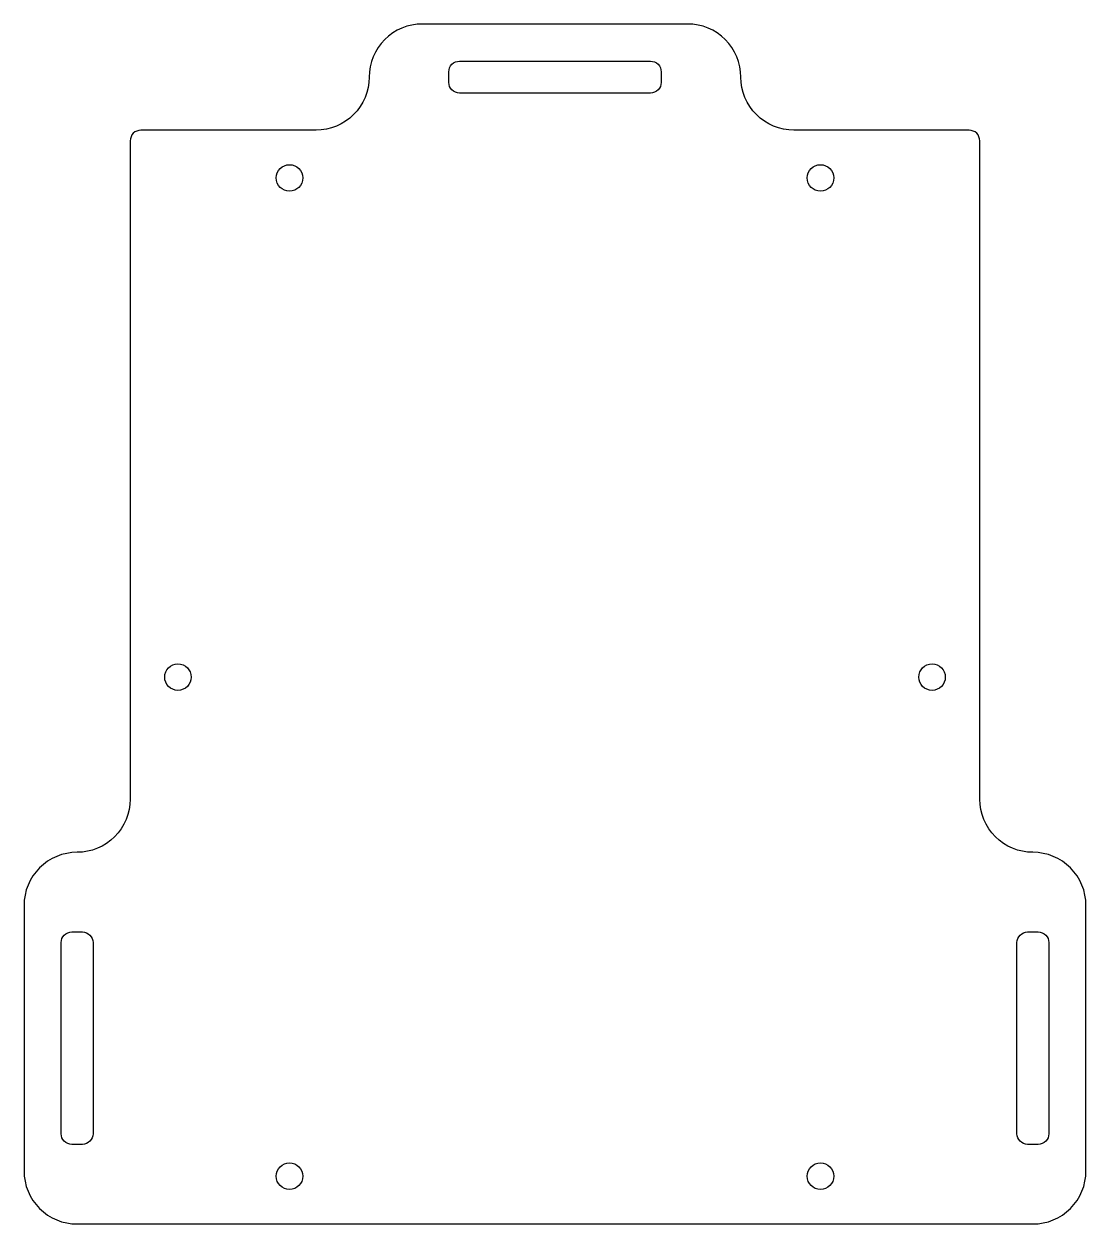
# Model space of a CAD drawing. Header units: millimetres. Extents: x -100 to 100, y -61 to 165.
import ezdxf

# ---------------------------------------------------------------- set-up
doc = ezdxf.new("R2010")
doc.units = ezdxf.units.MM
doc.layers.get('0').update_dxf_attribs({"linetype": 'CONTINUOUS'})

msp = doc.modelspace()

# ---------------------------------------------------------------- linework, layer by layer
for points in [[(-90, -61), (90, -61, 0.414214), (100, -51), (100, -1, 0.414214), (90, 9, -0.414214), (80, 19), (80, 143, 0.414214), (78, 145), (45, 145, -0.414214), (35, 155, 0.414214), (25, 165), (-25, 165, 0.414214), (-35, 155, -0.414214), (-45, 145), (-78, 145, 0.414214), (-80, 143), (-80, 19, -0.414214), (-90, 9, 0.414214), (-100, -1), (-100, -51, 0.414214)], [(-20, 154), (-20, 156, -0.414214), (-18, 158), (18, 158, -0.414214), (20, 156), (20, 154, -0.414214), (18, 152), (-18, 152, -0.414214)], [(-91, -6), (-89, -6, -0.414214), (-87, -8), (-87, -44, -0.414214), (-89, -46), (-91, -46, -0.414214), (-93, -44), (-93, -8, -0.414214)], [(93, -8), (93, -44, -0.414214), (91, -46), (89, -46, -0.414214), (87, -44), (87, -8, -0.414214), (89, -6), (91, -6, -0.414214)]]:
    msp.add_lwpolyline(points, format="xyb", close=True)
for centre in [(-50, 136), (50, 136), (-71, 42), (71, 42), (-50, -52), (50, -52)]:
    msp.add_circle(centre, 2.5)

doc.saveas('drawing.dxf')
